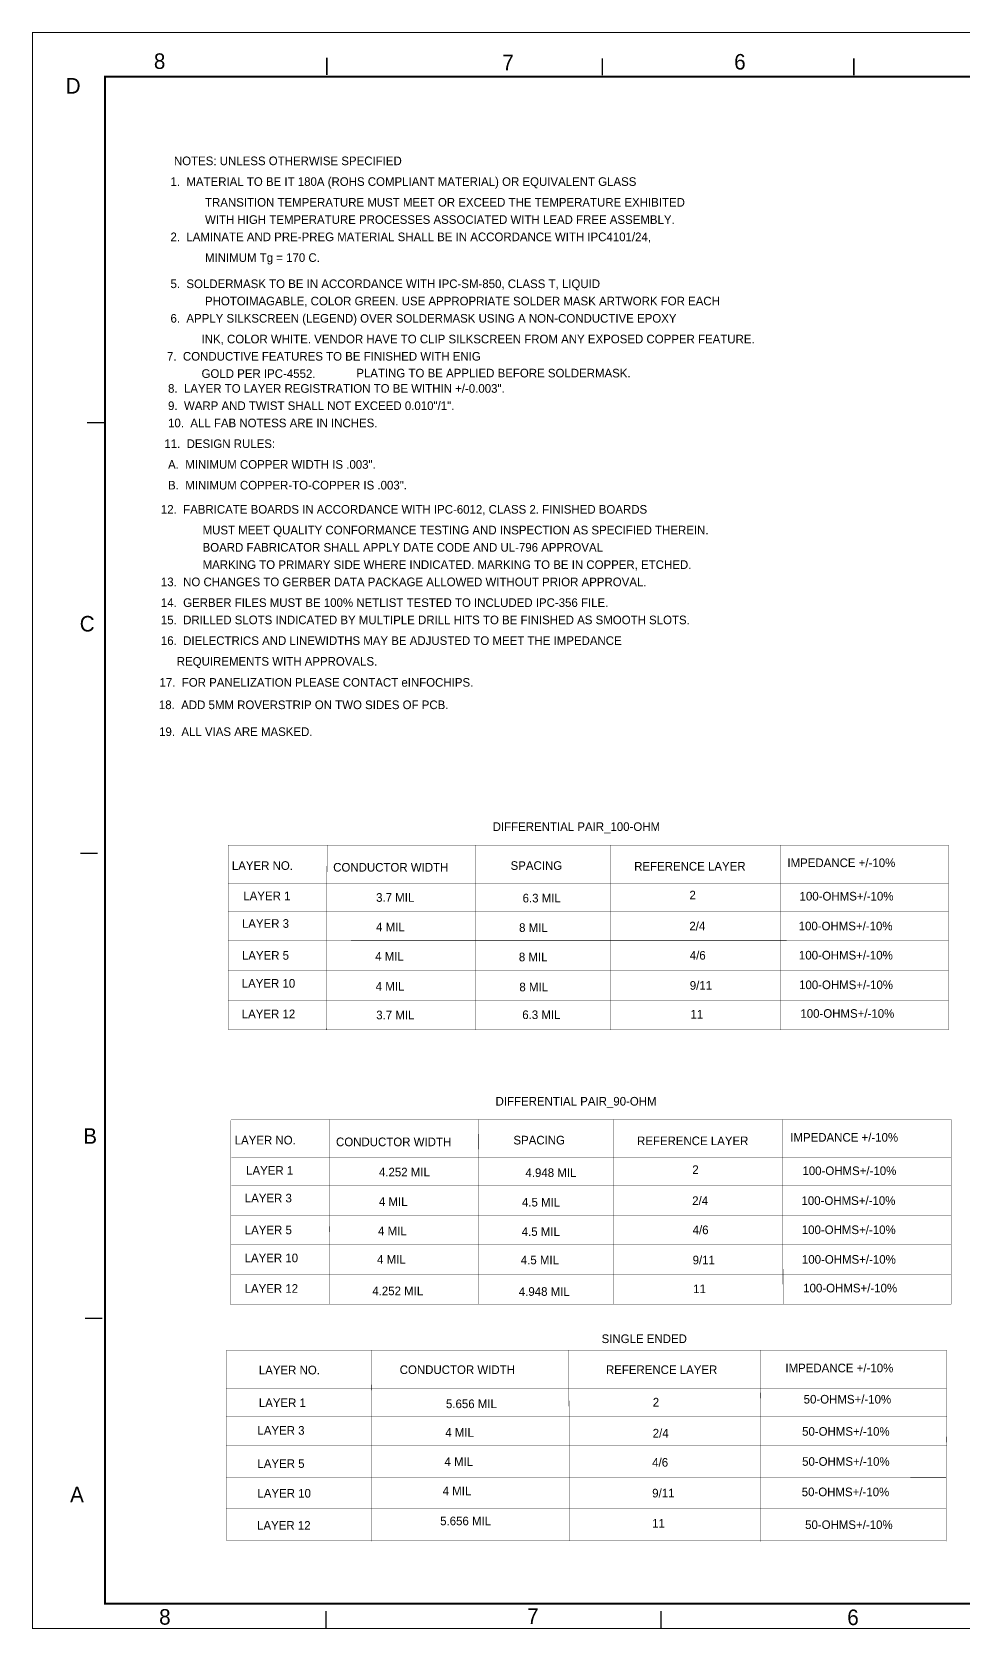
# Model space of a CAD drawing. Extents: x -467 to 397, y -239 to 349.
# Drawn here: x -467 to -125, y -239 to 349 of the extents above; entities that cross this region are included whole.
import ezdxf

# ---------------------------------------------------------------- set-up
doc = ezdxf.new("R2010")
doc.units = 0
doc.layers.add('FAB', color=9, linetype='CONTINUOUS')

msp = doc.modelspace()

# ---------------------------------------------------------------- linework, layer by layer
at = {"layer": 'FAB'}
for points, const_width in [([(-466.835236, -238.303054), (396.764764, -238.303054), (396.764764, 348.436946), (-466.835236, 348.436946), (-466.835236, -238.303054)], 0.381), ([(-358.596692, 339.207602), (-358.596692, 332.857602)], 0.508), ([(-257.315462, 338.96554), (-257.315462, 332.61554)], 0.508), ([(-164.82695, 338.96554), (-164.82695, 332.61554)], 0.508), ([(372.656354, -229.142544), (-440.143646, -229.142544), (-440.143646, 332.197202), (372.656354, 332.197202), (372.656354, -229.142544)], 0.762), ([(-440.43727, 204.95895), (-446.78727, 204.95895)], 0.508), ([(-394.871448, 49.702974), (-129.9972, 49.7078)], 0.127), ([(-394.8684, 49.6824), (-394.843, -18.1864)], 0.127), ([(-358.51592, 49.702974), (-358.65562, -18.2118)], 0.127), ([(-303.819306, 49.753774), (-303.76622, -18.1864)], 0.127), ([(-254.136906, 49.753774), (-254.13462, -18.1864)], 0.127), ([(-191.957706, 49.728374), (-191.90462, -18.161)], 0.127), ([(-129.9972, 49.7078), (-129.9718, -18.1864)], 0.127), ([(-442.897514, 46.610778), (-449.247514, 46.610778)], 0.508), ([(-394.8684, 35.6616), (-129.994152, 35.658806)], 0.127), ([(-394.81506, 25.37968), (-130.02006, 25.37968)], 0.127), ([(-394.843, 14.5542), (-130.014472, 14.546834)], 0.127), ([(-322.90131, 14.5669), (-322.886324, 14.551914)], 0.127), ([(-394.843, 3.6322), (-130.014472, 3.639312)], 0.127), ([(-394.8176, -7.2644), (-130.014472, -7.26821)], 0.127), ([(-394.843, -18.1864), (-129.9972, -18.1864)], 0.127), ([(-394.01242, -119.3292), (-393.957048, -51.439826)], 0.127), ([(-393.826238, -51.243738), (-129.031238, -51.243738)], 0.127), ([(-357.47071, -51.243738), (-357.61041, -119.158512)], 0.127), ([(-302.774096, -51.192938), (-302.72101, -119.133112)], 0.127), ([(-253.091696, -51.192938), (-253.08941, -119.133112)], 0.127), ([(-190.912496, -51.218338), (-190.85941, -119.107712)], 0.127), ([(-129.002282, -51.22418), (-128.975358, -86.362032)], 0.127), ([(-393.743942, -65.287906), (-128.948942, -65.287906)], 0.127), ([(-393.76985, -75.567032), (-128.97485, -75.567032)], 0.127), ([(-393.891262, -86.399878), (-128.969262, -86.399878)], 0.127), ([(-321.8561, -86.379812), (-321.841114, -86.394798)], 0.127), ([(-128.975358, -86.362032), (-128.98501, -119.133112)], 0.127), ([(-393.891262, -97.3074), (-128.969262, -97.3074)], 0.127), ([(-393.891262, -108.214922), (-128.969262, -108.214922)], 0.127), ([(-393.891262, -119.122698), (-128.969262, -119.122698)], 0.127), ([(-441.163202, -124.240798), (-447.513202, -124.240798)], 0.508), ([(-395.605, -136.0424), (-395.6304, -205.8162)], 0.127), ([(-130.810508, -136.026906), (-395.605508, -136.026906)], 0.127), ([(-395.5796, -171.196), (-130.683762, -171.203874), (-130.683762, -171.183046), (-130.758692, -135.99287)], 0.127), ([(-342.139778, -136.016492), (-342.064848, -171.206668), (-342.049862, -171.221908)], 0.127), ([(-269.595092, -135.89127), (-269.520162, -171.081446)], 0.127), ([(-199.237092, -136.01827), (-199.162162, -171.208446)], 0.127), ([(-395.523212, -150.071074), (-130.728212, -150.071074)], 0.127), ([(-395.5542, -160.3502), (-130.57632, -160.3502)], 0.127), ([(-342.088978, -171.068492), (-342.014048, -206.258668)], 0.127), ([(-269.518892, -171.01947), (-269.443962, -206.209646)], 0.127), ([(-199.160892, -171.14647), (-199.085962, -206.336646)], 0.127), ([(-130.682492, -171.12107), (-130.607562, -206.311246)], 0.127), ([(-395.5796, -182.753), (-130.880612, -182.747412)], 0.127), ([(-395.605, -194.2846), (-130.880612, -194.29095)], 0.127), ([(-395.6304, -205.8416), (-130.880612, -205.834488)], 0.127), ([(-395.63929, -217.378026), (-395.675612, -217.378026)], 0.127), ([(-358.857042, -231.920288), (-358.857042, -238.270288)], 0.508), ([(-235.776516, -231.839516), (-235.776516, -238.189516)], 0.508)]:
    msp.add_lwpolyline(points, dxfattribs=dict(at, const_width=const_width))

# ---------------------------------------------------------------- texts
for s, height, width, p in [('8', 5.715, 0.991111, (-422.180258, 335.034128)), ('6', 5.715, 0.991111, (-208.815686, 334.792066)), ('7', 5.715, 0.991111, (-294.080946, 334.550004)), ('D', 5.715, 0.991111, (-454.609708, 325.96455)), ('NOTES: UNLESS OTHERWISE SPECIFIED', 3.175, 0.992, (-414.820354, 299.64507)), ('1.  MATERIAL TO BE IT 180A (ROHS COMPLIANT MATERIAL) OR EQUIVALENT GLASS', 3.175, 0.992, (-416.090354, 292.02507)), ('TRANSITION TEMPERATURE MUST MEET OR EXCEED THE TEMPERATURE EXHIBITED', 3.175, 0.992, (-403.390354, 284.40507)), ('WITH HIGH TEMPERATURE PROCESSES ASSOCIATED WITH LEAD FREE ASSEMBLY.', 3.175, 0.992, (-403.390354, 278.05507)), ('2.  LAMINATE AND PRE-PREG MATERIAL SHALL BE IN ACCORDANCE WITH IPC4101/24,', 3.175, 0.992, (-416.090354, 271.70507)), ('MINIMUM Tg = 170 C.', 3.175, 0.992, (-403.390354, 264.08507)), ('5.  SOLDERMASK TO BE IN ACCORDANCE WITH IPC-SM-850, CLASS T, LIQUID', 3.175, 0.992, (-416.090354, 254.45847)), ('PHOTOIMAGABLE, COLOR GREEN. USE APPROPRIATE SOLDER MASK ARTWORK FOR EACH', 3.175, 0.992, (-403.390354, 248.10847)), ('6.  APPLY SILKSCREEN (LEGEND) OVER SOLDERMASK USING A NON-CONDUCTIVE EPOXY', 3.175, 0.992, (-416.090354, 241.75847)), ('INK, COLOR WHITE. VENDOR HAVE TO CLIP SILKSCREEN FROM ANY EXPOSED COPPER FEATURE.', 3.175, 0.992, (-404.660354, 234.13847)), ('7.  CONDUCTIVE FEATURES TO BE FINISHED WITH ENIG', 3.175, 0.992, (-417.360354, 227.78847)), ('GOLD PER IPC-4552.', 3.175, 0.992, (-404.660354, 221.43847)), ('PLATING TO BE APPLIED BEFORE SOLDERMASK.', 3.175, 0.992, (-347.764354, 221.61627)), ('8.  LAYER TO LAYER REGISTRATION TO BE WITHIN +/-0.003".', 3.175, 0.992, (-416.979354, 215.97747)), ('9.  WARP AND TWIST SHALL NOT EXCEED 0.010"/1".', 3.175, 0.992, (-416.979354, 209.62747)), ('10.  ALL FAB NOTESS ARE IN INCHES.', 3.175, 0.992, (-416.979354, 203.27747)), (' 11.  DESIGN RULES:', 3.175, 0.992, (-419.519354, 195.65747)), ('A.  MINIMUM COPPER WIDTH IS .003".', 3.175, 0.992, (-416.979354, 188.03747)), ('B.  MINIMUM COPPER-TO-COPPER IS .003".', 3.175, 0.992, (-416.979354, 180.41747)), (' 12.  FABRICATE BOARDS IN ACCORDANCE WITH IPC-6012, CLASS 2. FINISHED BOARDS', 3.175, 0.992, (-420.789354, 171.52747)), ('MUST MEET QUALITY CONFORMANCE TESTING AND INSPECTION AS SPECIFIED THEREIN.', 3.175, 0.992, (-404.279354, 163.90747)), ('BOARD FABRICATOR SHALL APPLY DATE CODE AND UL-796 APPROVAL', 3.175, 0.992, (-404.279354, 157.55747)), ('MARKING TO PRIMARY SIDE WHERE INDICATED. MARKING TO BE IN COPPER, ETCHED.', 3.175, 0.992, (-404.279354, 151.20747)), (' 13.  NO CHANGES TO GERBER DATA PACKAGE ALLOWED WITHOUT PRIOR APPROVAL.', 3.175, 0.992, (-420.789354, 144.85747)), (' 14.  GERBER FILES MUST BE 100% NETLIST TESTED TO INCLUDED IPC-356 FILE.', 3.175, 0.992, (-420.789354, 137.23747)), ('C', 5.715, 0.991111, (-449.447158, 128.212596)), (' 15.  DRILLED SLOTS INDICATED BY MULTIPLE DRILL HITS TO BE FINISHED AS SMOOTH SLOTS.', 3.175, 0.992, (-420.789354, 130.88747)), (' 16.  DIELECTRICS AND LINEWIDTHS MAY BE ADJUSTED TO MEET THE IMPEDANCE', 3.175, 0.992, (-420.789354, 123.26747)), ('      REQUIREMENTS WITH APPROVALS.', 3.175, 0.992, (-420.789354, 115.64747)), (' 17.  FOR PANELIZATION PLEASE CONTACT eINFOCHIPS.', 3.175, 0.992, (-421.28821, 107.907582)), (' 18.  ADD 5MM ROVERSTRIP ON TWO SIDES OF PCB.', 3.175, 0.992, (-421.517318, 99.673918)), (' 19.  ALL VIAS ARE MASKED.', 3.175, 0.992, (-421.441118, 89.793318)), ('DIFFERENTIAL PAIR_100-OHM', 3.175, 0.992, (-297.60672, 54.8767)), (' LAYER NO.', 3.175, 0.992, (-394.68806, 40.577262)), ('CONDUCTOR WIDTH', 3.175, 0.992, (-356.25786, 39.942262)), ('SPACING', 3.175, 0.992, (-291.03066, 40.577262)), ('REFERENCE LAYER', 3.175, 0.992, (-245.59006, 40.323262)), ('IMPEDANCE +/-10%', 3.175, 0.992, (-189.25286, 41.593262)), (' LAYER 1', 3.175, 0.992, (-390.48182, 29.4386)), ('3.7 MIL', 3.175, 0.992, (-340.48192, 28.8417)), ('6.3 MIL', 3.175, 0.992, (-286.60852, 28.6131)), ('2', 3.175, 0.992, (-225.25736, 29.72308)), ('100-OHMS+/-10%', 3.175, 0.992, (-184.76976, 29.31668)), (' LAYER 3', 3.175, 0.992, (-390.98982, 19.2786)), ('4 MIL', 3.175, 0.992, (-340.48192, 17.9959)), ('8 MIL', 3.175, 0.992, (-287.90392, 17.7673)), ('2/4', 3.175, 0.992, (-225.29292, 18.3261)), ('100-OHMS+/-10%', 3.175, 0.992, (-185.11012, 18.347182)), (' LAYER 5', 3.175, 0.992, (-390.98982, 7.5438)), ('4 MIL', 3.175, 0.992, (-340.81212, 7.2009)), ('8 MIL', 3.175, 0.992, (-287.98012, 6.9723)), ('4/6', 3.175, 0.992, (-225.14052, 7.5819)), ('100-OHMS+/-10%', 3.175, 0.992, (-185.00852, 7.628382)), (' LAYER 10', 3.175, 0.992, (-391.05332, -2.7305)), ('100-OHMS+/-10%', 3.175, 0.992, (-184.95772, -3.268218)), ('4 MIL', 3.175, 0.992, (-340.63432, -3.8481)), ('8 MIL', 3.175, 0.992, (-287.80232, -4.0767)), ('9/11', 3.175, 0.992, (-225.14052, -3.4925)), (' LAYER 12', 3.175, 0.992, (-391.05332, -13.9573)), ('3.7 MIL', 3.175, 0.992, (-340.43112, -14.3637)), ('6.3 MIL', 3.175, 0.992, (-286.73552, -14.2621)), ('11', 3.175, 0.992, (-224.91192, -14.0843)), ('100-OHMS+/-10%', 3.175, 0.992, (-184.47512, -13.809218)), ('DIFFERENTIAL PAIR_90-OHM', 3.175, 0.992, (-296.56151, -46.070012)), ('B', 5.715, 0.991111, (-448.156584, -60.10148)), (' LAYER NO.', 3.175, 0.992, (-393.64285, -60.36945)), ('CONDUCTOR WIDTH', 3.175, 0.992, (-355.21265, -61.00445)), ('SPACING', 3.175, 0.992, (-289.98545, -60.36945)), ('REFERENCE LAYER', 3.175, 0.992, (-244.54485, -60.62345)), ('IMPEDANCE +/-10%', 3.175, 0.992, (-188.20765, -59.35345)), (' LAYER 1', 3.175, 0.992, (-389.43661, -71.508112)), ('4.252 MIL', 3.175, 0.992, (-339.43671, -72.105012)), ('4.948 MIL', 3.175, 0.992, (-285.56331, -72.333612)), ('2', 3.175, 0.992, (-224.21215, -71.223632)), ('100-OHMS+/-10%', 3.175, 0.992, (-183.72455, -71.630032)), (' LAYER 3', 3.175, 0.992, (-389.94461, -81.668112)), ('4 MIL', 3.175, 0.992, (-339.43671, -82.950812)), ('4.5 MIL', 3.175, 0.992, (-286.85871, -83.179412)), ('2/4', 3.175, 0.992, (-224.24771, -82.620612)), ('100-OHMS+/-10%', 3.175, 0.992, (-184.06491, -82.59953)), (' LAYER 5', 3.175, 0.992, (-389.94461, -93.402912)), ('4 MIL', 3.175, 0.992, (-339.76691, -93.745812)), ('4.5 MIL', 3.175, 0.992, (-286.93491, -93.974412)), ('4/6', 3.175, 0.992, (-224.09531, -93.364812)), ('100-OHMS+/-10%', 3.175, 0.992, (-183.96331, -93.31833)), (' LAYER 10', 3.175, 0.992, (-390.00811, -103.677212)), ('4 MIL', 3.175, 0.992, (-340.112096, -104.194864)), ('4.5 MIL', 3.175, 0.992, (-287.280096, -104.423464)), ('9/11', 3.175, 0.992, (-224.09531, -104.439212)), ('100-OHMS+/-10%', 3.175, 0.992, (-183.91251, -104.21493)), ('100-OHMS+/-10%', 3.175, 0.992, (-183.42991, -114.75593)), (' LAYER 12', 3.175, 0.992, (-390.00811, -114.904012)), ('4.252 MIL', 3.175, 0.992, (-341.87638, -115.799616)), ('4.948 MIL', 3.175, 0.992, (-288.00298, -116.028216)), ('11', 3.175, 0.992, (-223.86671, -115.031012)), ('SINGLE ENDED', 3.175, 0.992, (-257.5687, -133.3881)), ('IMPEDANCE +/-10%', 3.175, 0.992, (-189.98692, -144.136618)), (' LAYER NO.', 3.175, 0.992, (-384.766312, -144.906492)), ('CONDUCTOR WIDTH', 3.175, 0.992, (-331.79512, -144.771618)), ('REFERENCE LAYER', 3.175, 0.992, (-255.97612, -144.771618)), ('50-OHMS+/-10%', 3.175, 0.992, (-183.2737, -155.617418)), (' LAYER 1', 3.175, 0.992, (-384.76682, -156.9212)), ('5.656 MIL', 3.175, 0.992, (-314.78982, -157.3022)), ('2', 3.175, 0.992, (-238.74476, -156.71292)), (' LAYER 3', 3.175, 0.992, (-385.27482, -167.0812)), ('50-OHMS+/-10%', 3.175, 0.992, (-183.85282, -167.4622)), ('4 MIL', 3.175, 0.992, (-315.04382, -167.8432)), ('2/4', 3.175, 0.992, (-238.78032, -168.1099)), (' LAYER 5', 3.175, 0.992, (-385.27482, -179.2732)), ('4 MIL', 3.175, 0.992, (-315.3283, -178.5239)), ('4/6', 3.175, 0.992, (-238.95812, -178.8287)), ('50-OHMS+/-10%', 3.175, 0.992, (-183.85282, -178.5112)), ('A', 5.715, 0.991111, (-452.996554, -191.909192)), (' LAYER 10', 3.175, 0.992, (-385.27482, -190.1952)), ('4 MIL', 3.175, 0.992, (-316.0141, -189.3189)), ('9/11', 3.175, 0.992, (-238.95812, -190.1317)), ('50-OHMS+/-10%', 3.175, 0.992, (-183.97982, -189.6872)), (' LAYER 12', 3.175, 0.992, (-385.40182, -202.0062)), ('5.656 MIL', 3.175, 0.992, (-316.9285, -200.372218)), ('11', 3.175, 0.992, (-238.95812, -201.2061)), ('50-OHMS+/-10%', 3.175, 0.992, (-182.7403, -201.743818)), ('8', 5.715, 0.991111, (-420.246302, -236.910118)), ('7', 5.715, 0.991111, (-284.949646, -236.60735)), ('6', 5.715, 0.991111, (-167.238426, -237.071408))]:
    msp.add_text(s, height=height, dxfattribs=dict(at, width=width)).set_placement(p)

doc.saveas('drawing.dxf')
